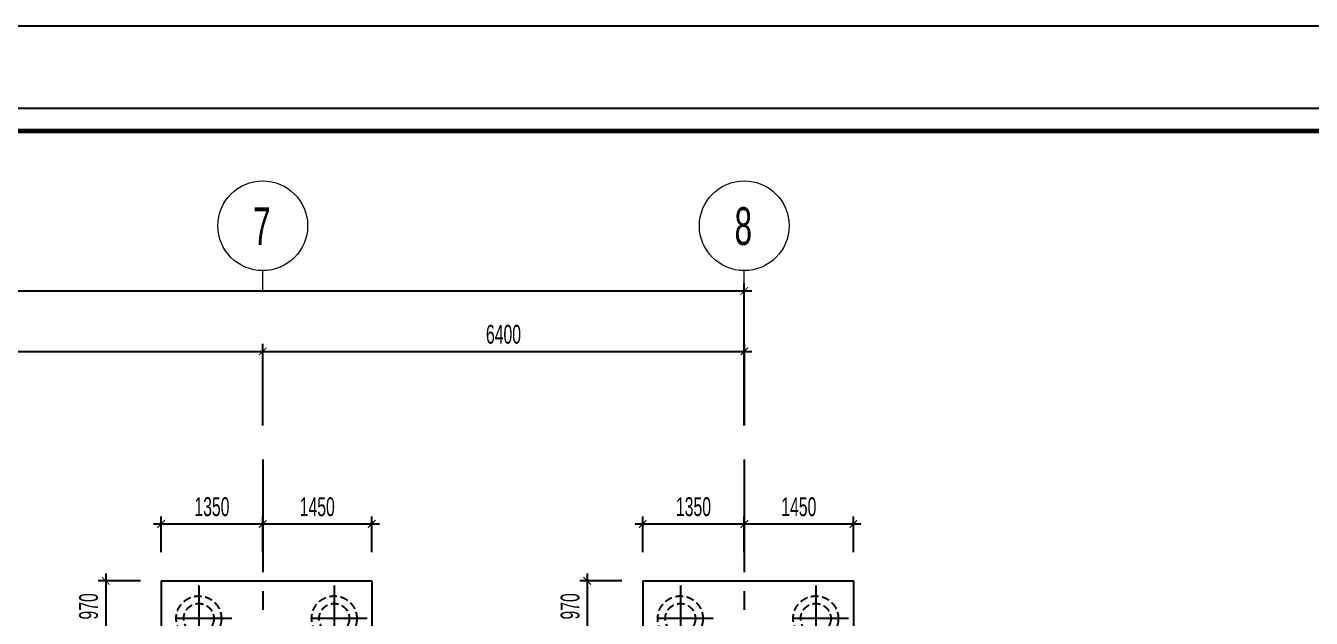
# Model space of a CAD drawing. Header units: millimetres. Extents: x 71 to 1853844, y -54216 to 5184.
# Drawn here: x 1822924 to 1840010, y -2689 to 5184 of the extents above; entities that cross this region are included whole.
import ezdxf

# ---------------------------------------------------------------- set-up
doc = ezdxf.new("R2010")
doc.units = ezdxf.units.MM
doc.header["$LTSCALE"] = 1000
doc.header["$MEASUREMENT"] = 0
doc.header["$PDMODE"] = 3
doc.linetypes.add('CENTER2', pattern=[1.125, 0.75, -0.125, 0.125, -0.125])
doc.linetypes.add('HIDDEN', pattern=[0.375, 0.25, -0.125])
doc.layers.get('0').update_dxf_attribs({"linetype": 'CONTINUOUS'})
doc.layers.get('Defpoints').update_dxf_attribs({"linetype": 'CONTINUOUS'})
for name, color, linetype in [('CDC-KHUNGTEN', 7, 'CONTINUOUS'), ('CDC.01.AXIS', 160, 'CENTER2'), ('CDC.02.DIM', 1, 'CONTINUOUS'), ('CDC.03.BORDER', 3, 'CONTINUOUS'), ('CDC.04.HIDDEN', 8, 'HIDDEN'), ('CDC.06.TEXT', 2, 'CONTINUOUS')]:
    doc.layers.add(name, color=color, linetype=linetype)
doc.layers.add('KCS_CHI', color=1, linetype='CONTINUOUS', lineweight=15)
doc.styles.add('ARIAL', font='arial.ttf', dxfattribs={"width": 0.6})
doc.dimstyles.new('100', dxfattribs={"dimscale": 100, "dimtxt": 2.5, "dimasz": 1, "dimexe": 1, "dimexo": 0, "dimgap": 1, "dimtad": 1, "dimdec": 0, "dimdsep": 46, "dimtxsty": 'ARIAL', "dimblk": 'ARCHTICK', "dimcen": 1, "dimdle": 1, "dimclrd": 1, "dimclre": 1, "dimclrt": 2, "dimadec": 0, "dimazin": 0, "dimtfac": 0.00072, "dimtdec": 0, "dimtix": 1, "dimtmove": 2, "dimatfit": 3, "dimldrblk": 'ARCHTICK', "dimfxl": 1, "dimtolj": 1, "dimarcsym": 0})

# ---------------------------------------------------------------- blocks, each defined once
blk = doc.blocks.new('_ARCHTICK')
at = {"color": 0, "linetype": 'ByBlock', "const_width": 0.15}
blk.add_lwpolyline([(-0.5, -0.5), (0.5, 0.5)], dxfattribs=at)
blk = doc.blocks.new('*D12')
at = {"layer": 'CDC.02.DIM', "color": 1, "lineweight": -2, "transparency": 16777216}
for p, q in [((1817974, 856), (1826174, 856)), ((1818074, -129), (1818074, 956)), ((1826074, -129), (1826074, 956))]:
    blk.add_line(p, q, dxfattribs=at)
at = {"layer": 'Defpoints', "color": 0, "transparency": 16777216}
for p in [(1826074, 856), (1818074, -129), (1826074, -129)]:
    blk.add_point(p, dxfattribs=at)
at = {"layer": 'CDC.02.DIM', "color": 1, "lineweight": -2, "transparency": 16777216, "xscale": 100, "yscale": 100, "zscale": 100, "rotation": 180}
blk.add_blockref('_ARCHTICK', (1818074, 856), dxfattribs=at)
at = {"layer": 'CDC.02.DIM', "color": 1, "lineweight": -2, "transparency": 16777216, "xscale": 100, "yscale": 100, "zscale": 100}
blk.add_blockref('_ARCHTICK', (1826074, 856), dxfattribs=at)
at = {"layer": 'CDC.02.DIM', "color": 2, "transparency": 16777216, "insert": (1822074, 1083), "char_height": 250, "attachment_point": 5, "style": 'ARIAL'}
blk.add_mtext('\\A1;8000', dxfattribs=at)
blk = doc.blocks.new('*D13')
at = {"layer": 'CDC.02.DIM', "color": 1, "lineweight": -2, "transparency": 16777216}
for p, q in [((1825974, 856), (1832575, 856)), ((1826074, -129), (1826074, 956)), ((1832475, -129), (1832475, 956))]:
    blk.add_line(p, q, dxfattribs=at)
at = {"layer": 'Defpoints', "color": 0, "transparency": 16777216}
for p in [(1832475, 856), (1826074, -129), (1832475, -129)]:
    blk.add_point(p, dxfattribs=at)
at = {"layer": 'CDC.02.DIM', "color": 1, "lineweight": -2, "transparency": 16777216, "xscale": 100, "yscale": 100, "zscale": 100, "rotation": 180}
blk.add_blockref('_ARCHTICK', (1826074, 856), dxfattribs=at)
at = {"layer": 'CDC.02.DIM', "color": 1, "lineweight": -2, "transparency": 16777216, "xscale": 100, "yscale": 100, "zscale": 100}
blk.add_blockref('_ARCHTICK', (1832475, 856), dxfattribs=at)
at = {"layer": 'CDC.02.DIM', "color": 2, "transparency": 16777216, "insert": (1829274, 1083), "char_height": 250, "attachment_point": 5, "style": 'ARIAL'}
blk.add_mtext('\\A1;6400', dxfattribs=at)
blk = doc.blocks.new('*D14')
at = {"layer": 'CDC.02.DIM', "color": 1, "lineweight": -2, "transparency": 16777216}
for p, q in [((1778074, -129), (1778074, 1761)), ((1832474, -129), (1832474, 1761)), ((1777974, 1661), (1832574, 1661))]:
    blk.add_line(p, q, dxfattribs=at)
at = {"layer": 'Defpoints', "color": 0, "transparency": 16777216}
for p in [(1832474, 1661), (1778074, -129), (1832474, -129)]:
    blk.add_point(p, dxfattribs=at)
at = {"layer": 'CDC.02.DIM', "color": 1, "lineweight": -2, "transparency": 16777216, "xscale": 100, "yscale": 100, "zscale": 100, "rotation": 180}
blk.add_blockref('_ARCHTICK', (1778074, 1661), dxfattribs=at)
at = {"layer": 'CDC.02.DIM', "color": 1, "lineweight": -2, "transparency": 16777216, "xscale": 100, "yscale": 100, "zscale": 100}
blk.add_blockref('_ARCHTICK', (1832474, 1661), dxfattribs=at)
at = {"layer": 'CDC.02.DIM', "color": 2, "transparency": 16777216, "insert": (1805274, 1889), "char_height": 250, "attachment_point": 5, "style": 'ARIAL'}
blk.add_mtext('\\A1;54400', dxfattribs=at)
blk = doc.blocks.new('D600')
at = {"layer": 'CDC.01.AXIS'}
for p, q in [((2659919, 63050), (2659919, 62175)), ((2660356, 62612), (2659482, 62612))]:
    blk.add_line(p, q, dxfattribs=at)
at = {"layer": 'CDC.04.HIDDEN', "ltscale": 0.4}
for radius in [300, 200]:
    blk.add_circle((2659919, 62612), radius, dxfattribs=at)
blk = doc.blocks.new('*D93')
at = {"layer": 'CDC.02.DIM', "color": 1, "lineweight": -2, "transparency": 16777216}
for p, q in [((1824724, -1811), (1824724, -1336)), ((1826074, -1811), (1826074, -1336)), ((1824624, -1436), (1826174, -1436))]:
    blk.add_line(p, q, dxfattribs=at)
at = {"layer": 'Defpoints', "color": 0, "transparency": 16777216}
for p in [(1826074, -1436), (1824724, -1811), (1826074, -1811)]:
    blk.add_point(p, dxfattribs=at)
at = {"layer": 'CDC.02.DIM', "color": 1, "lineweight": -2, "transparency": 16777216, "xscale": 100, "yscale": 100, "zscale": 100, "rotation": 180}
blk.add_blockref('_ARCHTICK', (1824724, -1436), dxfattribs=at)
at = {"layer": 'CDC.02.DIM', "color": 1, "lineweight": -2, "transparency": 16777216, "xscale": 100, "yscale": 100, "zscale": 100}
blk.add_blockref('_ARCHTICK', (1826074, -1436), dxfattribs=at)
at = {"layer": 'CDC.02.DIM', "color": 2, "transparency": 16777216, "insert": (1825399, -1208), "char_height": 250, "attachment_point": 5, "style": 'ARIAL'}
blk.add_mtext('\\A1;1350', dxfattribs=at)
blk = doc.blocks.new('*D94')
at = {"layer": 'CDC.02.DIM', "color": 1, "lineweight": -2, "transparency": 16777216}
for p, q in [((1826074, -1811), (1826074, -1336)), ((1827524, -1811), (1827524, -1336)), ((1825974, -1436), (1827624, -1436))]:
    blk.add_line(p, q, dxfattribs=at)
at = {"layer": 'Defpoints', "color": 0, "transparency": 16777216}
for p in [(1827524, -1436), (1826074, -1811), (1827524, -1811)]:
    blk.add_point(p, dxfattribs=at)
at = {"layer": 'CDC.02.DIM', "color": 1, "lineweight": -2, "transparency": 16777216, "xscale": 100, "yscale": 100, "zscale": 100, "rotation": 180}
blk.add_blockref('_ARCHTICK', (1826074, -1436), dxfattribs=at)
at = {"layer": 'CDC.02.DIM', "color": 1, "lineweight": -2, "transparency": 16777216, "xscale": 100, "yscale": 100, "zscale": 100}
blk.add_blockref('_ARCHTICK', (1827524, -1436), dxfattribs=at)
at = {"layer": 'CDC.02.DIM', "color": 2, "transparency": 16777216, "insert": (1826799, -1209), "char_height": 250, "attachment_point": 5, "style": 'ARIAL'}
blk.add_mtext('\\A1;1450', dxfattribs=at)
blk = doc.blocks.new('*D95')
at = {"layer": 'CDC.02.DIM', "color": 1, "lineweight": -2, "transparency": 16777216}
for p, q in [((1824448, -2192), (1823887, -2192)), ((1823987, -2092), (1823987, -3261)), ((1824448, -3161), (1823887, -3161))]:
    blk.add_line(p, q, dxfattribs=at)
at = {"layer": 'Defpoints', "color": 0, "transparency": 16777216}
for p in [(1824448, -2192), (1823987, -3161), (1824448, -3161)]:
    blk.add_point(p, dxfattribs=at)
at = {"layer": 'CDC.02.DIM', "color": 1, "lineweight": -2, "transparency": 16777216, "xscale": 100, "yscale": 100, "zscale": 100}
for p, rotation in [((1823987, -2192), 90), ((1823987, -3161), 270)]:
    blk.add_blockref('_ARCHTICK', p, dxfattribs=dict(at, rotation=rotation))
at = {"layer": 'CDC.02.DIM', "color": 2, "transparency": 16777216, "insert": (1823760, -2531), "char_height": 250, "attachment_point": 5, "rotation": 90, "style": 'ARIAL'}
blk.add_mtext('\\A1;970', dxfattribs=at)
blk = doc.blocks.new('*D97')
at = {"layer": 'CDC.02.DIM', "color": 1, "lineweight": -2, "transparency": 16777216}
for p, q in [((1831124, -1811), (1831124, -1336)), ((1832474, -1811), (1832474, -1336)), ((1831024, -1436), (1832574, -1436))]:
    blk.add_line(p, q, dxfattribs=at)
at = {"layer": 'Defpoints', "color": 0, "transparency": 16777216}
for p in [(1832474, -1436), (1831124, -1811), (1832474, -1811)]:
    blk.add_point(p, dxfattribs=at)
at = {"layer": 'CDC.02.DIM', "color": 1, "lineweight": -2, "transparency": 16777216, "xscale": 100, "yscale": 100, "zscale": 100, "rotation": 180}
blk.add_blockref('_ARCHTICK', (1831124, -1436), dxfattribs=at)
at = {"layer": 'CDC.02.DIM', "color": 1, "lineweight": -2, "transparency": 16777216, "xscale": 100, "yscale": 100, "zscale": 100}
blk.add_blockref('_ARCHTICK', (1832474, -1436), dxfattribs=at)
at = {"layer": 'CDC.02.DIM', "color": 2, "transparency": 16777216, "insert": (1831799, -1208), "char_height": 250, "attachment_point": 5, "style": 'ARIAL'}
blk.add_mtext('\\A1;1350', dxfattribs=at)
blk = doc.blocks.new('*D98')
at = {"layer": 'CDC.02.DIM', "color": 1, "lineweight": -2, "transparency": 16777216}
for p, q in [((1832474, -1811), (1832474, -1336)), ((1833924, -1811), (1833924, -1336)), ((1832374, -1436), (1834024, -1436))]:
    blk.add_line(p, q, dxfattribs=at)
at = {"layer": 'Defpoints', "color": 0, "transparency": 16777216}
for p in [(1833924, -1436), (1832474, -1811), (1833924, -1811)]:
    blk.add_point(p, dxfattribs=at)
at = {"layer": 'CDC.02.DIM', "color": 1, "lineweight": -2, "transparency": 16777216, "xscale": 100, "yscale": 100, "zscale": 100, "rotation": 180}
blk.add_blockref('_ARCHTICK', (1832474, -1436), dxfattribs=at)
at = {"layer": 'CDC.02.DIM', "color": 1, "lineweight": -2, "transparency": 16777216, "xscale": 100, "yscale": 100, "zscale": 100}
blk.add_blockref('_ARCHTICK', (1833924, -1436), dxfattribs=at)
at = {"layer": 'CDC.02.DIM', "color": 2, "transparency": 16777216, "insert": (1833199, -1209), "char_height": 250, "attachment_point": 5, "style": 'ARIAL'}
blk.add_mtext('\\A1;1450', dxfattribs=at)
blk = doc.blocks.new('*D99')
at = {"layer": 'CDC.02.DIM', "color": 1, "lineweight": -2, "transparency": 16777216}
for p, q in [((1830848, -2192), (1830287, -2192)), ((1830387, -2092), (1830387, -3261)), ((1830848, -3161), (1830287, -3161))]:
    blk.add_line(p, q, dxfattribs=at)
at = {"layer": 'Defpoints', "color": 0, "transparency": 16777216}
for p in [(1830848, -2192), (1830387, -3161), (1830848, -3161)]:
    blk.add_point(p, dxfattribs=at)
at = {"layer": 'CDC.02.DIM', "color": 1, "lineweight": -2, "transparency": 16777216, "xscale": 100, "yscale": 100, "zscale": 100}
for p, rotation in [((1830387, -2192), 90), ((1830387, -3161), 270)]:
    blk.add_blockref('_ARCHTICK', p, dxfattribs=dict(at, rotation=rotation))
at = {"layer": 'CDC.02.DIM', "color": 2, "transparency": 16777216, "insert": (1830160, -2531), "char_height": 250, "attachment_point": 5, "rotation": 90, "style": 'ARIAL'}
blk.add_mtext('\\A1;970', dxfattribs=at)
blk = doc.blocks.new('KHUNG TEN')
at = {"layer": 'CDC-KHUNGTEN', "color": 8}
blk.add_lwpolyline([(75096, 1100), (83000, 1100), (83000, 58300), (3000, 58300), (3000, 1100), (75096, 1100)], dxfattribs=at)
at = {"layer": 'CDC-KHUNGTEN', "color": 255, "lineweight": 60}
blk.add_lwpolyline([(74900, 1400), (74900, 58000), (3300, 58000), (3300, 1400), (74900, 1400)], close=True, dxfattribs=at)
at = {"layer": 'Defpoints', "color": 1, "ltscale": 0.2}
blk.add_lwpolyline([(0, 0), (0, 59400), (84100, 59400), (84100, 0), (0, 0)], close=True, dxfattribs=at)

msp = doc.modelspace()

# ---------------------------------------------------------------- linework, layer by layer
at = {"layer": 'CDC.01.AXIS', "ltscale": 2}
for p, q in [((1826074.3, -578.6), (1826074.3, -35145.9)), ((1826074.3, -578.6), (1826074.3, -35145.9)), ((1832474.3, -578.6), (1832474.3, -35145.9)), ((1832474.3, -578.6), (1832474.3, -35145.9))]:
    msp.add_line(p, q, dxfattribs=at)
at = {"layer": 'CDC.03.BORDER'}
for p, q in [((1824724.3, -2191.9), (1827524.3, -2191.9)), ((1824724.3, -2191.9), (1824724.3, -2861.6)), ((1827524.3, -2191.9), (1827524.3, -2861.6)), ((1831124.3, -2191.9), (1833924.3, -2191.9)), ((1831124.3, -2191.9), (1831124.3, -2861.6)), ((1833924.3, -2191.9), (1833924.3, -3191.9))]:
    msp.add_line(p, q, dxfattribs=at)
at = {"layer": 'KCS_CHI'}
for p, q in [((1826074.3, 1661.5), (1826074.3, 1929.5)), ((1832473.7, 1661.5), (1832473.7, 1929.5))]:
    msp.add_line(p, q, dxfattribs=at)
for centre in [(1826074.3, 2526.1), (1832473.7, 2526.1)]:
    msp.add_circle(centre, 596.6, dxfattribs=at)

# ---------------------------------------------------------------- block references
at = {"layer": 'CDC.03.BORDER'}
for p in [(-834694.6, -65304.3), (-832894.6, -65304.3), (-828294.6, -65304.3), (-826494.6, -65304.3)]:
    msp.add_blockref('D600', p, dxfattribs=at)
at = {"layer": 'CDC.06.TEXT'}
msp.add_blockref('KHUNG TEN', (1769743.8, -54216), dxfattribs=at)

# ---------------------------------------------------------------- texts
at = {"layer": 'CDC.06.TEXT', "style": 'ARIAL', "width": 0.6}
for s, p in [('7', (1825945.3, 2272.2)), ('8', (1832344.7, 2272.2))]:
    msp.add_text(s, height=500, dxfattribs=at).set_placement(p)

# ---------------------------------------------------------------- dimensions: what is measured, and where the dimension line sits
at = {"layer": 'CDC.02.DIM'}
for base, p1, p2, picture, middle in [((1832473.7, 1661.5), (1778073.7, -129.3), (1832473.7, -129.3), '*D14', (1805273.7, 1889.1)), ((1826074.3, 855.8), (1818074.3, -129.3), (1826074.3, -129.3), '*D12', (1822074.3, 1083.5)), ((1832474.7, 855.8), (1826074.3, -129.3), (1832474.7, -129.3), '*D13', (1829274.5, 1083.5)), ((1826074.3, -1436.2), (1824724.3, -1811.5), (1826074.3, -1811.5), '*D93', (1825399.3, -1208.5)), ((1827524.3, -1436.2), (1826074.3, -1811.5), (1827524.3, -1811.5), '*D94', (1826799.3, -1208.6)), ((1832474.3, -1436.2), (1831124.3, -1811.5), (1832474.3, -1811.5), '*D97', (1831799.3, -1208.5)), ((1833924.3, -1436.2), (1832474.3, -1811.5), (1833924.3, -1811.5), '*D98', (1833199.3, -1208.6))]:
    dim = msp.add_linear_dim(base=base, p1=p1, p2=p2, dimstyle='100', dxfattribs=at)
    dim.commit()
    dim.dimension.update_dxf_attribs({"geometry": picture, "text_midpoint": middle})
for base, p1, p2, picture, middle in [((1823987.2, -3161.5), (1824448.1, -2191.9), (1824448.1, -3161.5), '*D95', (1823759.5, -2531)), ((1830387.2, -3161.5), (1830848.1, -2191.9), (1830848.1, -3161.5), '*D99', (1830159.5, -2531))]:
    dim = msp.add_linear_dim(base=base, p1=p1, p2=p2, angle=90, dimstyle='100', dxfattribs=at)
    dim.commit()
    dim.dimension.update_dxf_attribs({"geometry": picture, "text_midpoint": middle, "dimtype": 160})

doc.saveas('drawing.dxf')
